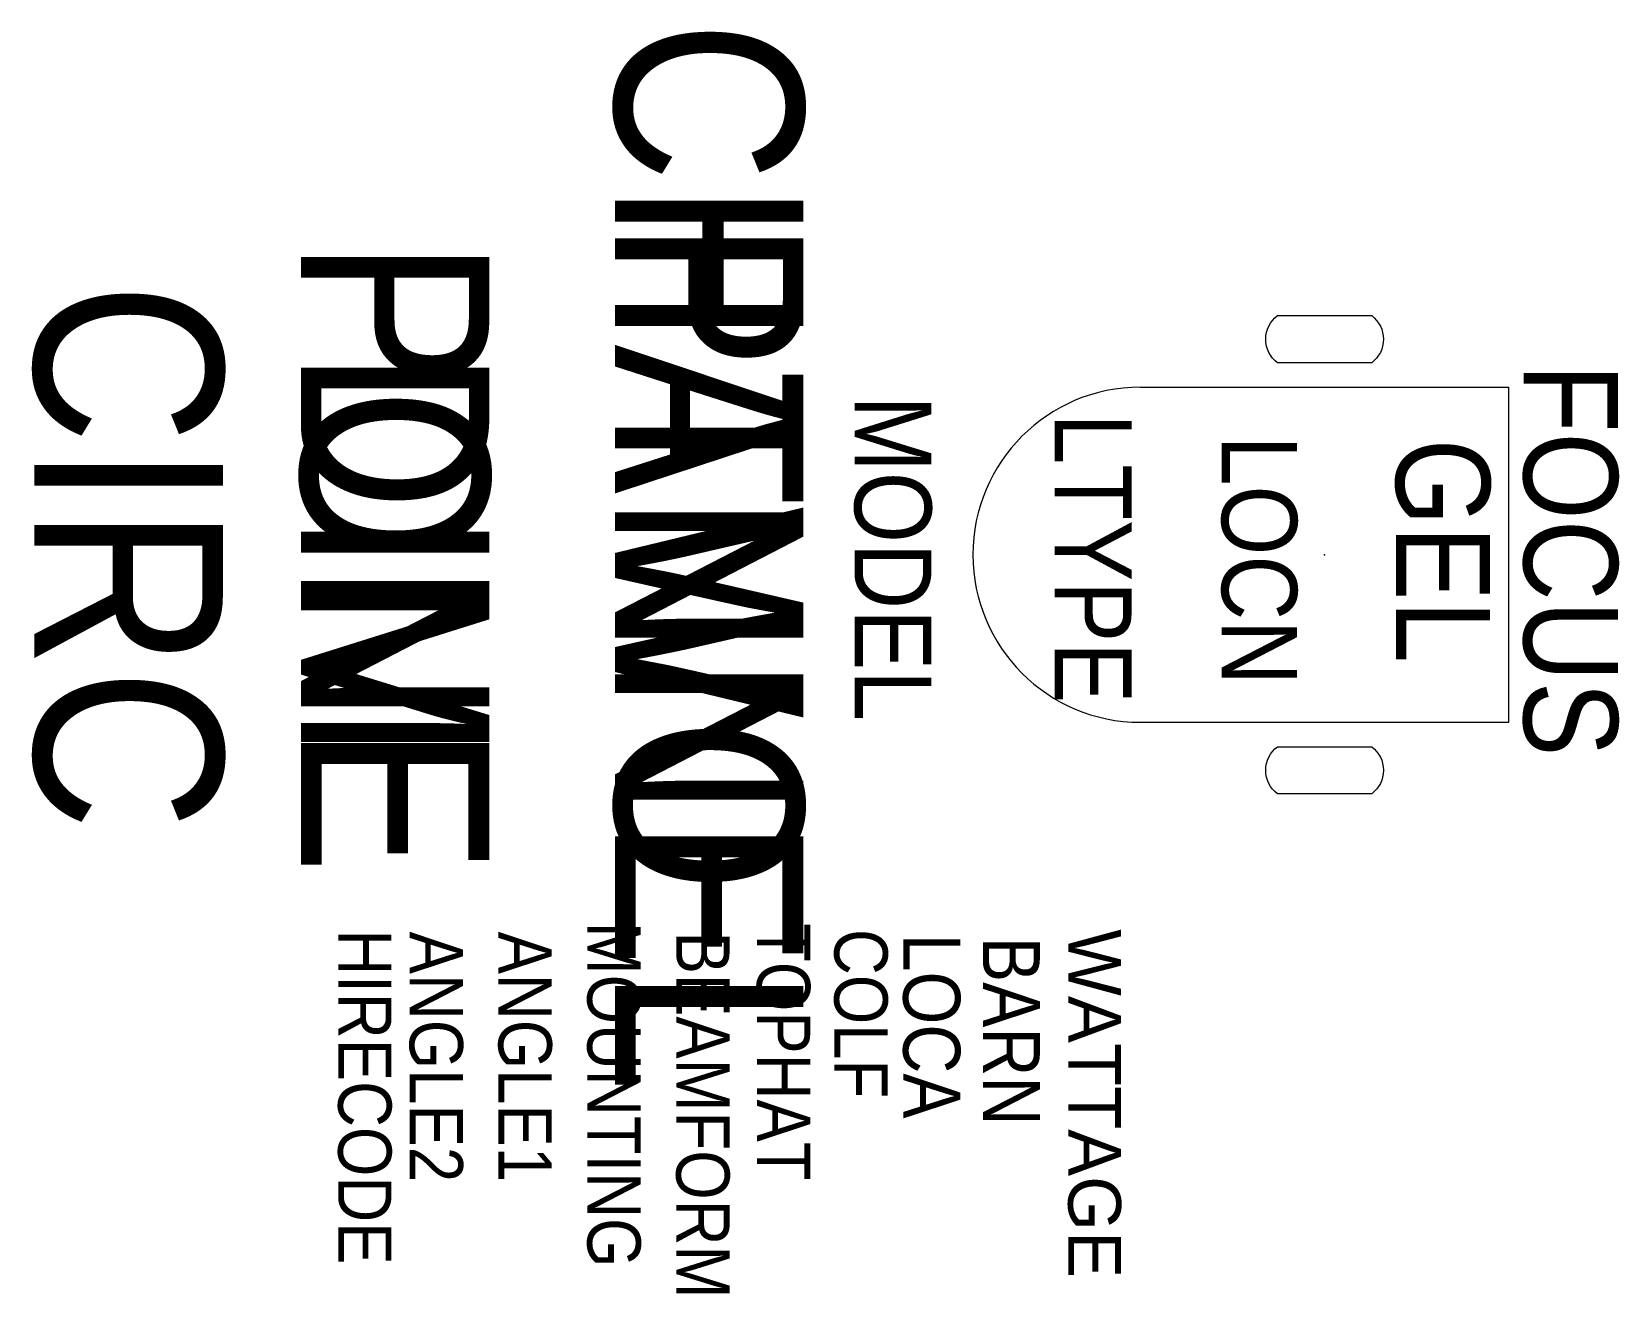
# Model space of a CAD drawing. Extents: x 764 to 1607, y -994 to -325.
import ezdxf
from ezdxf.enums import TextEntityAlignment as Align

# ---------------------------------------------------------------- set-up
doc = ezdxf.new("R2010")
doc.units = 0
doc.header["$MEASUREMENT"] = 0
doc.layers.get('0').update_dxf_attribs({"linetype": 'CONTINUOUS'})
for name, color, linetype in [('CHANNEL', 3, 'CONTINUOUS'), ('CIRC', 6, 'CONTINUOUS'), ('DIMMER', 4, 'CONTINUOUS'), ('FOCUS', 2, 'CONTINUOUS'), ('GEL', 1, 'CONTINUOUS'), ('LANTERNS', 4, 'CONTINUOUS'), ('LOCATION', 7, 'CONTINUOUS'), ('MODEL', 6, 'CONTINUOUS'), ('PATCH', 5, 'CONTINUOUS'), ('PATCH2', 5, 'CONTINUOUS')]:
    doc.layers.add(name, color=color, linetype=linetype)

msp = doc.modelspace()

# ---------------------------------------------------------------- linework, layer by layer
for p, q in [((1352.62, -513.17), (1548.2, -513.17)), ((1548.2, -690.97), (1548.2, -513.17)), ((1352.62, -690.97), (1548.2, -690.97))]:
    msp.add_line(p, q)
msp.add_arc((1352.62, -602.07), 88.9, 90, 270)
msp.add_point((1450.41, -602.07))
at = {"layer": 'LANTERNS', "color": 0}
for points in [[(1425.41, -475.22), (1475.41, -475.22, -0.5), (1475.41, -500.22), (1425.41, -500.22, -0.5), (1425.41, -475.22)], [(1425.41, -703.92), (1475.41, -703.92, -0.5), (1475.41, -728.92), (1425.41, -728.92, -0.5), (1425.41, -703.92)]]:
    msp.add_lwpolyline(points, format="xyb", dxfattribs=at)

# ---------------------------------------------------------------- texts
at = {"layer": 'CHANNEL', "width": 0.89}
msp.add_attdef('CHANNEL', text='', height=100, rotation=270, dxfattribs=at).set_placement((1073.73, -602.92), align=Align.CENTER)
at = {"layer": 'CIRC', "width": 0.89}
msp.add_attdef('CIRC', text='', height=100, rotation=270, dxfattribs=at).set_placement((765.63, -602.92), align=Align.CENTER)
at = {"layer": 'DIMMER', "width": 0.89}
msp.add_attdef('DIM', text='', height=100, rotation=270, dxfattribs=at).set_placement((907.07, -602.07), align=Align.CENTER)
at = {"layer": 'FOCUS', "color": 30, "width": 0.89}
msp.add_attdef('FOCUS', text='', height=50, rotation=270, dxfattribs=at).set_placement((1556.07, -604.99), align=Align.CENTER)
at = {"layer": 'GEL', "width": 0.89}
msp.add_attdef('GEL', text='', height=50, rotation=270, dxfattribs=at).set_placement((1488.26, -599.98), align=Align.CENTER)
at = {"layer": 'LANTERNS', "color": 0, "width": 0.89, "flags": 1}
for tag, p, s, height in [('MOUNTING', (1059.11, -796.85), 'STANDARD HOOK CLAMP', 28.3047), ('TOPHAT', (1149.08, -797.56), 'Y', 28.3), ('HIRECODE', (926.85, -800.9), 'C', 28.3), ('ANGLE2', (964.76, -802.05), '180', 28.305), ('ANGLE1', (1011.94, -802.05), '0', 28.3), ('BEAMFORM', (1106.29, -802.05), 'C', 28.3), ('COLF', (1190.21, -800.66), 'N', 28.3), ('LOCA', (1226.75, -803.19), '', 30.26), ('BARN', (1269.03, -804.82), '1', 30.26)]:
    msp.add_attdef(tag, p, s, height=height, rotation=270, dxfattribs=at)
at = {"layer": 'LANTERNS', "color": 0, "flags": 1}
msp.add_attdef('WATTAGE', (1314.34, -800.79), '100', height=28, rotation=270, dxfattribs=at)
at = {"layer": 'LOCATION', "width": 0.89}
msp.add_attdef('LOCN', text='', height=40, rotation=270, dxfattribs=at).set_placement((1395.82, -605), align=Align.CENTER)
at = {"layer": 'MODEL', "width": 0.89}
for tag, text, height, p in [('MODEL', 'P46 WFL', 40.798, (1200.95, -603.97)), ('LTYPE', '', 40.8, (1307.13, -603.97))]:
    msp.add_attdef(tag, text=text, height=height, rotation=270, dxfattribs=at).set_placement(p, align=Align.CENTER)
at = {"layer": 'PATCH', "width": 0.89}
msp.add_attdef('PONE', text='', height=100, rotation=270, dxfattribs=at).set_placement((907.06, -602.92), align=Align.CENTER)
at = {"layer": 'PATCH2', "width": 0.89}
msp.add_attdef('PTWO', text='', height=100, rotation=270, dxfattribs=at).set_placement((1073.73, -602.92), align=Align.CENTER)

doc.saveas('drawing.dxf')
